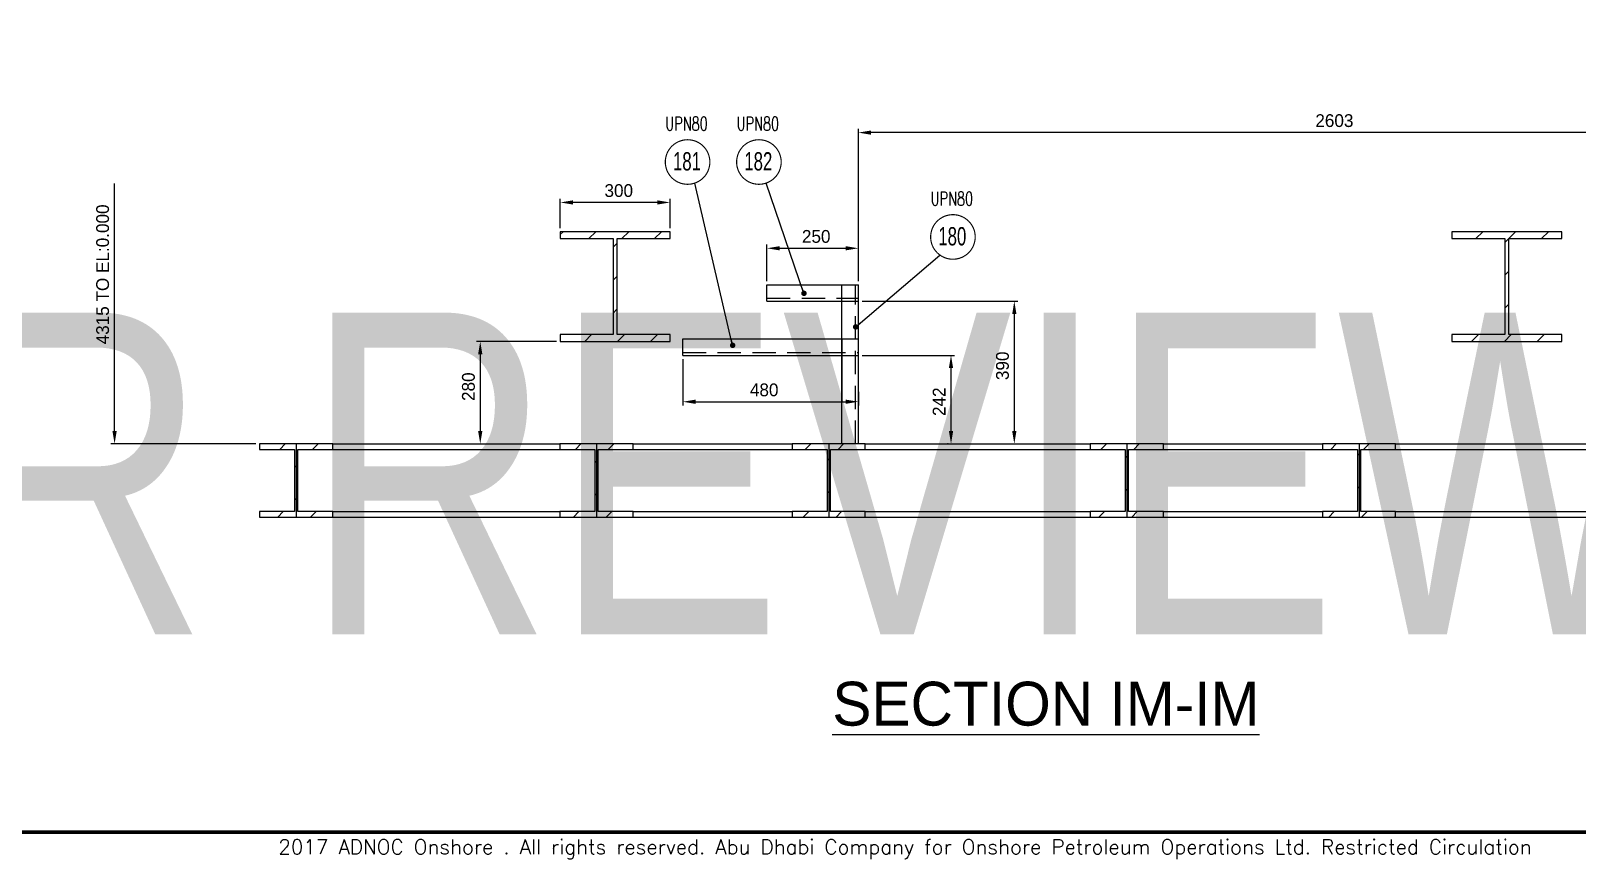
# Model space of a CAD drawing. Header units: millimetres. Extents: x 0 to 16187, y -20471 to 6290.
# Drawn here: x 3002.3 to 3425, y 2604.8 to 2831.2 of the extents above; entities that cross this region are included whole.
import ezdxf
from ezdxf.enums import TextEntityAlignment as Align

# ---------------------------------------------------------------- set-up
doc = ezdxf.new("R2018")
doc.units = ezdxf.units.MM
doc.header["$PDSIZE"] = -1
doc.linetypes.add('HIDDEN', pattern=[9.525, 6.35, -3.175])
doc.layers.add('BORDER1', color=3, linetype='Continuous')
doc.layers.add('BORDER2', color=7, linetype='Continuous')
doc.styles.add('MtXpl_txt_shx', font='txt.shx', dxfattribs={"height": 0.2})
doc.styles.add('ROMANC', font='ROMANC', dxfattribs={"height": 5})
doc.styles.add('ROMAND-1', font='ic-romand.shx')
doc.styles.add('ROMANS', font='ROMANS.shx', dxfattribs={"width": 0.8})
doc.styles.add('ROMANT', font='ROMANT', dxfattribs={"height": 4})
doc.styles.add('SLDTEXTSTYLE2', font='TXT', dxfattribs={"width": 0.686449})
doc.dimstyles.new('AM_ISO', dxfattribs={"dimtxt": 3.5, "dimasz": 3.5, "dimexe": 1, "dimexo": 1, "dimgap": 1.5, "dimtad": 1, "dimdsep": 46, "dimtxsty": 'Standard', "dimcen": 0, "dimclrd": 1, "dimclre": 1, "dimclrt": 1, "dimadec": 0, "dimazin": 2, "dimtp": 0.1, "dimtm": 0.1, "dimtfac": 0.71, "dimtdec": 3, "dimtmove": 0, "dimatfit": 3, "dimfxl": 1, "dimlwd": -1, "dimlwe": -1, "dimarcsym": 1})
doc.dimstyles.new('AM_ISO$7', dxfattribs={"dimtxt": 3.5, "dimasz": 3.5, "dimexe": 1, "dimexo": 1, "dimgap": 1.5, "dimtad": 1, "dimtoh": 1, "dimdsep": 46, "dimtxsty": 'Standard', "dimcen": 0, "dimclrd": 1, "dimclre": 1, "dimclrt": 1, "dimadec": 0, "dimazin": 2, "dimtp": 0.1, "dimtm": 0.1, "dimtfac": 0.71, "dimtdec": 3, "dimtmove": 0, "dimatfit": 3, "dimfxl": 1, "dimlwd": -1, "dimlwe": -1, "dimarcsym": 1})
pattern_1 = [(45, (2497.979, 3150.285), (-4.49013, 4.49013), [])]

# ---------------------------------------------------------------- blocks, each defined once
blk = doc.blocks.new('_D_71')
at = {"color": 1, "linetype": 'ByBlock'}
for p, q in [((3229.5, 2742.51), (3254.83, 2742.51)), ((3253.83, 2721.81), (3253.83, 2739.01)), ((3253.08, 2718.31), (3252.83, 2718.31))]:
    blk.add_line(p, q, dxfattribs=at)
at = {"color": 1}
for points in [[(3254.42, 2739.01), (3253.25, 2739.01), (3253.83, 2742.51)], [(3253.25, 2721.81), (3254.42, 2721.81), (3253.83, 2718.31)]]:
    blk.add_solid(points, dxfattribs=at)
at = {"layer": 'Defpoints', "color": 0}
for p in [(3228.5, 2742.51), (3253.83, 2742.51), (3254.08, 2718.31)]:
    blk.add_point(p, dxfattribs=at)
at = {"color": 1, "insert": (3248.83, 2729.83), "char_height": 3.5, "attachment_point": 2, "rotation": 90}
blk.add_mtext('242', dxfattribs=at)
blk = doc.blocks.new('_D_72')
at = {"color": 1, "linetype": 'ByBlock'}
for p, q in [((3229.5, 2757.31), (3272.14, 2757.31)), ((3271.14, 2753.81), (3271.14, 2721.81)), ((3271.66, 2718.31), (3272.14, 2718.31))]:
    blk.add_line(p, q, dxfattribs=at)
at = {"color": 1}
for points in [[(3271.72, 2753.81), (3270.56, 2753.81), (3271.14, 2757.31)], [(3270.56, 2721.81), (3271.72, 2721.81), (3271.14, 2718.31)]]:
    blk.add_solid(points, dxfattribs=at)
at = {"layer": 'Defpoints', "color": 0}
for p in [(3228.5, 2757.31), (3270.66, 2718.31), (3271.14, 2718.31)]:
    blk.add_point(p, dxfattribs=at)
at = {"color": 1, "insert": (3266.14, 2739.65), "char_height": 3.5, "attachment_point": 2, "rotation": 90}
blk.add_mtext('390', dxfattribs=at)
blk = doc.blocks.new('_D_73')
at = {"color": 1, "linetype": 'ByBlock'}
for p, q in [((3203.5, 2762.81), (3203.5, 2772.78)), ((3207, 2771.78), (3225, 2771.78)), ((3228.5, 2762.81), (3228.5, 2772.78))]:
    blk.add_line(p, q, dxfattribs=at)
at = {"color": 1}
for points in [[(3207, 2772.36), (3207, 2771.2), (3203.5, 2771.78)], [(3225, 2771.2), (3225, 2772.36), (3228.5, 2771.78)]]:
    blk.add_solid(points, dxfattribs=at)
at = {"layer": 'Defpoints', "color": 0}
for p in [(3228.5, 2771.78), (3203.5, 2761.81), (3228.5, 2761.81)]:
    blk.add_point(p, dxfattribs=at)
at = {"color": 1, "insert": (3216.97, 2776.78), "char_height": 3.5, "attachment_point": 2}
blk.add_mtext('250', dxfattribs=at)
blk = doc.blocks.new('_D_74')
at = {"color": 1, "linetype": 'ByBlock'}
for p, q in [((3180.5, 2741.51), (3180.5, 2728.83)), ((3228.5, 2732.5), (3228.5, 2728.83)), ((3184, 2729.83), (3225, 2729.83))]:
    blk.add_line(p, q, dxfattribs=at)
at = {"color": 1}
for points in [[(3184, 2730.41), (3184, 2729.25), (3180.5, 2729.83)], [(3225, 2729.25), (3225, 2730.41), (3228.5, 2729.83)]]:
    blk.add_solid(points, dxfattribs=at)
at = {"layer": 'Defpoints', "color": 0}
for p in [(3180.5, 2742.51), (3228.5, 2733.5), (3228.5, 2729.83)]:
    blk.add_point(p, dxfattribs=at)
at = {"color": 1, "insert": (3202.75, 2734.83), "char_height": 3.5, "attachment_point": 2}
blk.add_mtext('480', dxfattribs=at)
blk = doc.blocks.new('_D_75')
at = {"color": 1, "linetype": 'ByBlock'}
for p, q in [((3146, 2746.31), (3124.12, 2746.31)), ((3125.12, 2742.81), (3125.12, 2721.81)), ((3125.82, 2718.31), (3126.12, 2718.31))]:
    blk.add_line(p, q, dxfattribs=at)
at = {"color": 1}
for points in [[(3125.7, 2742.81), (3124.54, 2742.81), (3125.12, 2746.31)], [(3124.54, 2721.81), (3125.7, 2721.81), (3125.12, 2718.31)]]:
    blk.add_solid(points, dxfattribs=at)
at = {"layer": 'Defpoints', "color": 0}
for p in [(3147, 2746.31), (3124.82, 2718.31), (3125.12, 2718.31)]:
    blk.add_point(p, dxfattribs=at)
at = {"color": 1, "insert": (3120.12, 2733.94), "char_height": 3.5, "attachment_point": 2, "rotation": 90}
blk.add_mtext('280', dxfattribs=at)
blk = doc.blocks.new('_D_76')
at = {"color": 1, "linetype": 'ByBlock'}
for p, q in [((3147, 2777.31), (3147, 2785.31)), ((3173.5, 2784.31), (3150.5, 2784.31)), ((3177, 2777.31), (3177, 2785.31))]:
    blk.add_line(p, q, dxfattribs=at)
at = {"color": 1}
for points in [[(3150.5, 2784.89), (3150.5, 2783.73), (3147, 2784.31)], [(3173.5, 2783.73), (3173.5, 2784.89), (3177, 2784.31)]]:
    blk.add_solid(points, dxfattribs=at)
at = {"layer": 'Defpoints', "color": 0}
for p in [(3147, 2784.31), (3147, 2776.31), (3177, 2776.31)]:
    blk.add_point(p, dxfattribs=at)
at = {"color": 1, "insert": (3162.99, 2789.31), "char_height": 3.5, "attachment_point": 2}
blk.add_mtext('300', dxfattribs=at)
blk = doc.blocks.new('*D3839')
at = {"color": 1, "linetype": 'ByBlock'}
for p, q in [((3228.5, 2762.81), (3228.5, 2804.41)), ((3485.3, 2803.41), (3232, 2803.41)), ((3488.8, 2719.31), (3488.8, 2804.41))]:
    blk.add_line(p, q, dxfattribs=at)
at = {"color": 1}
for points in [[(3232, 2803.99), (3232, 2802.82), (3228.5, 2803.41)], [(3485.3, 2802.82), (3485.3, 2803.99), (3488.8, 2803.41)]]:
    blk.add_solid(points, dxfattribs=at)
at = {"layer": 'Defpoints', "color": 0}
for p in [(3228.5, 2803.41), (3228.5, 2761.81), (3488.8, 2718.31)]:
    blk.add_point(p, dxfattribs=at)
at = {"color": 1, "insert": (3358.65, 2806.66), "char_height": 3.5, "attachment_point": 5}
blk.add_mtext('2603', dxfattribs=at)
blk = doc.blocks.new('*U609')
at = {"layer": 'BORDER1', "color": 154, "true_color": 0x1859a9, "const_width": 1}
blk.add_lwpolyline([(1.81, 811), (1144, 811), (1144, 0), (0, 0), (0, 811)], close=True, dxfattribs=at)
at = {"layer": 'BORDER2', "color": 154, "true_color": 0x1859a9, "style": 'ROMANS'}
blk.add_text('2017 ADNOC Onshore . All rights reserved. Abu Dhabi Company for Onshore Petroleum Operations Ltd. Restricted Circulation', height=4, dxfattribs=at).set_placement((489.5, -2), align=Align.TOP_CENTER)
at = {"layer": 'BORDER2', "flags": 8}
for tag, height, style, p in [('REV-A', 3.24, 'ROMANS', (986.93, 140.25)), ('RE-A', 8.06, 'ROMANT', (1084.63, 7.17))]:
    blk.add_attdef(tag, text='', height=height, dxfattribs=dict(at, style=style)).set_placement(p, align=Align.CENTER)
at = {"layer": 'BORDER2', "style": 'ROMANS', "width": 3.830216}
blk.add_attdef('DATE-A', text='', height=3.24, dxfattribs=at).set_placement((995.51, 140.25), (1008.51, 140.25), align=Align.FIT)
at = {"layer": 'BORDER2'}
for tag, height, style, p in [('DRN-A', 3.24, 'ROMANS', (1018.38, 140.25)), ('CHD-A', 3.24, 'ROMANS', (1032.35, 140.25)), ('APD-A', 3.24, 'ROMANS', (1046.64, 140.25)), ('CONS_CONT_VEND', 4.2, 'ROMANC', (1061.39, 72.83))]:
    blk.add_attdef(tag, text='', height=height, dxfattribs=dict(at, style=style)).set_placement(p, align=Align.CENTER)
at = {"layer": 'BORDER2', "style": 'ROMANS', "width": 0.8}
for tag, p, height in [('1:X', (997.23, 122.55), 3.5), ('LOC', (1042.74, 122.55), 3.5), ('PROJ_NO', (1118.64, 122.55), 3.5), ('CONS_DRG_NO', (1011, 63), 3)]:
    blk.add_attdef(tag, p, '', height=height, dxfattribs=at)
at = {"layer": 'BORDER2', "lineweight": 30, "width": 0.8, "flags": 104}
blk.add_attdef('COMMENTS-A', text='', height=2.2, dxfattribs=at).set_placement((1055.21, 142.07), align=Align.MIDDLE_LEFT)
at = {"layer": 'BORDER2', "style": 'ROMANS', "width": 0.8}
for tag, p in [('PROJECT_TITLE_1', (1061.07, 55.35)), ('PROJECT_TITLE_2', (1061.07, 49.3))]:
    blk.add_attdef(tag, text='', height=3.5, dxfattribs=at).set_placement(p, align=Align.MIDDLE)
at = {"layer": 'BORDER2', "style": 'ROMANT', "width": 0.8}
for tag, p in [('DRG_TITLE_1', (1061.07, 36.31)), ('DRG_TITLE_2', (1061.07, 28.31)), ('DRG_TITLE_3', (1061.07, 20.31))]:
    blk.add_attdef(tag, text='', height=5, dxfattribs=at).set_placement(p, align=Align.CENTER)
at = {"layer": 'BORDER2', "style": 'ROMANT'}
for tag, p in [('AR', (995, 7.17)), ('PA', (1011.74, 7.17)), ('DC', (1028.45, 7.17)), ('TS', (1120.84, 7.17))]:
    blk.add_attdef(tag, p, '', height=8.06, dxfattribs=at)
for tag, p in [('SRNO', (1074.7, 7.17)), ('SH', (1115.8, 7.18))]:
    blk.add_attdef(tag, text='', height=8.06, dxfattribs=at).set_placement(p, align=Align.RIGHT)
at = {"layer": 'BORDER2', "style": 'ROMANS', "flags": 2}
blk.add_attdef('TB_VERSION', text='', height=2, dxfattribs=at).set_placement((1, -1), align=Align.TOP_LEFT)
blk = doc.blocks.new('*D5750')
at = {"color": 1, "linetype": 'ByBlock'}
for p, q in [((3025.14, 2721.81), (3025.14, 2789.47)), ((3063.8, 2718.31), (3024.14, 2718.31))]:
    blk.add_line(p, q, dxfattribs=at)
at = {"color": 1}
blk.add_solid([(3024.56, 2721.81), (3025.73, 2721.81), (3025.14, 2718.31)], dxfattribs=at)
at = {"layer": 'Defpoints', "color": 0}
for p in [(3025.14, 2810.97), (3064.8, 2810.97), (3064.8, 2718.31)]:
    blk.add_point(p, dxfattribs=at)
at = {"color": 1, "insert": (3021.89, 2764.64), "char_height": 3.5, "attachment_point": 5, "rotation": 90}
blk.add_mtext('4315 TO EL:0.000', dxfattribs=at)

msp = doc.modelspace()

# ---------------------------------------------------------------- hatches: boundary and pattern name
at = {"linetype": 'Continuous', "lineweight": 18}
h = msp.add_hatch(dxfattribs=at)
h.set_pattern_fill('ANSI31', scale=2, style=0)
h.set_pattern_definition(pattern_1)
h.paths.add_polyline_path([(3177.00348, 2748.212), (3162.55348, 2748.212), (3162.55348, 2774.412), (3177.00348, 2774.412), (3177.00348, 2776.312), (3147.00348, 2776.312), (3147.00348, 2774.412), (3161.45348, 2774.412), (3161.45348, 2748.212), (3147.00348, 2748.212), (3147.00348, 2746.312), (3177.00348, 2746.312)], flags=0)
h = msp.add_hatch(dxfattribs=at)
h.set_pattern_fill('ANSI31', scale=2, style=0)
h.set_pattern_definition(pattern_1)
h.paths.add_polyline_path([(3420.80348, 2748.212), (3406.35348, 2748.212), (3406.35348, 2774.412), (3420.80348, 2774.412), (3420.80348, 2776.312), (3390.80348, 2776.312), (3390.80348, 2774.412), (3405.25348, 2774.412), (3405.25348, 2748.212), (3390.80348, 2748.212), (3390.80348, 2746.312), (3420.80348, 2746.312)], flags=0)
h = msp.add_hatch(dxfattribs=at)
h.set_pattern_fill('ANSI31', scale=2, style=0)
h.set_pattern_definition(pattern_1)
h.paths.add_polyline_path([(3074.80348, 2698.312), (3074.80348, 2718.312), (3064.80348, 2718.312), (3064.80348, 2716.812), (3074.35348, 2716.812), (3074.35348, 2699.812), (3064.80348, 2699.812), (3064.80348, 2698.312)], flags=0)
h = msp.add_hatch(dxfattribs=at)
h.set_pattern_fill('ANSI31', scale=2, style=0)
h.set_pattern_definition(pattern_1)
h.paths.add_polyline_path([(3084.80348, 2718.312), (3074.80348, 2718.312), (3074.80348, 2698.312), (3084.80348, 2698.312), (3084.80348, 2699.812), (3075.25348, 2699.812), (3075.25348, 2716.812), (3084.80348, 2716.812)], flags=0)
h = msp.add_hatch(dxfattribs=at)
h.set_pattern_fill('ANSI31', scale=2, style=0)
h.set_pattern_definition(pattern_1)
h.paths.add_polyline_path([(3146.90348, 2699.812), (3146.90348, 2698.312), (3156.90348, 2698.312), (3156.90348, 2718.312), (3146.90348, 2718.312), (3146.90348, 2716.812), (3156.45348, 2716.812), (3156.45348, 2699.812)], flags=0)
h = msp.add_hatch(dxfattribs=at)
h.set_pattern_fill('ANSI31', scale=2, style=0)
h.set_pattern_definition(pattern_1)
h.paths.add_polyline_path([(3156.90348, 2718.312), (3156.90348, 2698.312), (3166.90348, 2698.312), (3166.90348, 2699.812), (3157.35348, 2699.812), (3157.35348, 2716.812), (3166.90348, 2716.812), (3166.90348, 2718.312)], flags=0)
h = msp.add_hatch(dxfattribs=at)
h.set_pattern_fill('ANSI31', scale=2, style=0)
h.set_pattern_definition(pattern_1)
h.paths.add_polyline_path([(3210.40348, 2699.812), (3210.40348, 2698.312), (3220.40348, 2698.312), (3220.40348, 2718.312), (3210.40348, 2718.312), (3210.40348, 2716.812), (3219.95348, 2716.812), (3219.95348, 2699.812)], flags=0)
h = msp.add_hatch(dxfattribs=at)
h.set_pattern_fill('ANSI31', scale=2, style=0)
h.set_pattern_definition(pattern_1)
h.paths.add_polyline_path([(3220.40348, 2718.312), (3220.40348, 2698.312), (3230.40348, 2698.312), (3230.40348, 2699.812), (3220.85348, 2699.812), (3220.85348, 2716.812), (3230.40348, 2716.812), (3230.40348, 2718.312)], flags=0)
h = msp.add_hatch(dxfattribs=at)
h.set_pattern_fill('ANSI31', scale=2, style=0)
h.set_pattern_definition(pattern_1)
h.paths.add_polyline_path([(3291.90348, 2699.812), (3291.90348, 2698.312), (3301.90348, 2698.312), (3301.90348, 2718.312), (3291.90348, 2718.312), (3291.90348, 2716.812), (3301.45348, 2716.812), (3301.45348, 2699.812)], flags=0)
h = msp.add_hatch(dxfattribs=at)
h.set_pattern_fill('ANSI31', scale=2, style=0)
h.set_pattern_definition(pattern_1)
h.paths.add_polyline_path([(3301.90348, 2718.312), (3301.90348, 2698.312), (3311.90348, 2698.312), (3311.90348, 2699.812), (3302.35348, 2699.812), (3302.35348, 2716.812), (3311.90348, 2716.812), (3311.90348, 2718.312)], flags=0)
h = msp.add_hatch(dxfattribs=at)
h.set_pattern_fill('ANSI31', scale=2, style=0)
h.set_pattern_definition(pattern_1)
h.paths.add_polyline_path([(3355.40348, 2699.812), (3355.40348, 2698.312), (3365.40348, 2698.312), (3365.40348, 2718.312), (3355.40348, 2718.312), (3355.40348, 2716.812), (3364.95348, 2716.812), (3364.95348, 2699.812)], flags=0)
h = msp.add_hatch(dxfattribs=at)
h.set_pattern_fill('ANSI31', scale=2, style=0)
h.set_pattern_definition(pattern_1)
h.paths.add_polyline_path([(3365.40348, 2718.312), (3365.40348, 2698.312), (3375.40348, 2698.312), (3375.40348, 2699.812), (3365.85348, 2699.812), (3365.85348, 2716.812), (3375.40348, 2716.812), (3375.40348, 2718.312)], flags=0)

# ---------------------------------------------------------------- linework, layer by layer
at = {"color": 7, "linetype": 'Continuous', "lineweight": 25}
for p, q in [((3147.00348, 2776.312), (3147.00348, 2774.412)), ((3177.00348, 2776.312), (3147.00348, 2776.312)), ((3147.00348, 2774.412), (3161.45348, 2774.412)), ((3161.45348, 2774.412), (3161.45348, 2748.212)), ((3162.55348, 2774.412), (3177.00348, 2774.412)), ((3162.55348, 2748.212), (3162.55348, 2774.412)), ((3177.00348, 2774.412), (3177.00348, 2776.312)), ((3390.80348, 2776.312), (3390.80348, 2774.412)), ((3420.80348, 2776.312), (3390.80348, 2776.312)), ((3390.80348, 2774.412), (3405.25348, 2774.412)), ((3405.25348, 2774.412), (3405.25348, 2748.212)), ((3406.35348, 2774.412), (3420.80348, 2774.412)), ((3406.35348, 2748.212), (3406.35348, 2774.412)), ((3420.80348, 2774.412), (3420.80348, 2776.312)), ((3203.50348, 2757.312), (3203.50348, 2761.812)), ((3203.50348, 2761.812), (3228.50348, 2761.812)), ((3228.50348, 2757.312), (3228.50348, 2761.812)), ((3203.50348, 2757.312), (3228.50348, 2757.312)), ((3224.00348, 2718.312), (3224.00348, 2757.312)), ((3228.50348, 2718.312), (3228.50348, 2757.312)), ((3147.00348, 2748.212), (3147.00348, 2746.312)), ((3161.45348, 2748.212), (3147.00348, 2748.212)), ((3177.00348, 2748.212), (3162.55348, 2748.212)), ((3177.00348, 2746.312), (3177.00348, 2748.212)), ((3390.80348, 2748.212), (3390.80348, 2746.312)), ((3405.25348, 2748.212), (3390.80348, 2748.212)), ((3420.80348, 2748.212), (3406.35348, 2748.212)), ((3420.80348, 2746.312), (3420.80348, 2748.212)), ((3147.00348, 2746.312), (3177.00348, 2746.312)), ((3180.50348, 2747.012), (3224.00348, 2747.012)), ((3180.50348, 2742.512), (3180.50348, 2747.012)), ((3390.80348, 2746.312), (3420.80348, 2746.312)), ((3180.50348, 2742.512), (3224.00348, 2742.512)), ((3064.80348, 2718.312), (3064.80348, 2716.812)), ((3074.80348, 2718.312), (3064.80348, 2718.312)), ((3074.80348, 2718.312), (3074.80348, 2698.312)), ((3084.80348, 2718.312), (3074.80348, 2718.312)), ((3084.80348, 2716.812), (3084.80348, 2718.312)), ((3084.80348, 2718.312), (3146.90348, 2718.312)), ((3146.90348, 2718.312), (3146.90348, 2716.812)), ((3156.90348, 2718.312), (3146.90348, 2718.312)), ((3166.90348, 2718.312), (3156.90348, 2718.312)), ((3156.90348, 2718.312), (3156.90348, 2698.312)), ((3166.90348, 2716.812), (3166.90348, 2718.312)), ((3166.90348, 2718.312), (3210.40348, 2718.312)), ((3210.40348, 2718.312), (3210.40348, 2716.812)), ((3220.40348, 2718.312), (3210.40348, 2718.312)), ((3230.40348, 2718.312), (3220.40348, 2718.312)), ((3220.40348, 2718.312), (3220.40348, 2698.312)), ((3230.40348, 2716.812), (3230.40348, 2718.312)), ((3230.40348, 2718.312), (3291.90348, 2718.312)), ((3291.90348, 2718.312), (3291.90348, 2716.812)), ((3301.90348, 2718.312), (3291.90348, 2718.312)), ((3311.90348, 2718.312), (3301.90348, 2718.312)), ((3301.90348, 2718.312), (3301.90348, 2698.312)), ((3311.90348, 2716.812), (3311.90348, 2718.312)), ((3311.90348, 2718.312), (3355.40348, 2718.312)), ((3355.40348, 2718.312), (3355.40348, 2716.812)), ((3365.40348, 2718.312), (3355.40348, 2718.312)), ((3375.40348, 2718.312), (3365.40348, 2718.312)), ((3365.40348, 2718.312), (3365.40348, 2698.312)), ((3375.40348, 2716.812), (3375.40348, 2718.312)), ((3375.40348, 2718.312), (3436.40348, 2718.312)), ((3064.80348, 2716.812), (3074.35348, 2716.812)), ((3074.35348, 2716.812), (3074.35348, 2699.812)), ((3075.25348, 2716.812), (3084.80348, 2716.812)), ((3075.25348, 2699.812), (3075.25348, 2716.812)), ((3084.80348, 2716.812), (3146.90348, 2716.812)), ((3146.90348, 2716.812), (3156.45348, 2716.812)), ((3156.45348, 2716.812), (3156.45348, 2699.812)), ((3157.35348, 2716.812), (3166.90348, 2716.812)), ((3157.35348, 2699.812), (3157.35348, 2716.812)), ((3166.90348, 2716.812), (3210.40348, 2716.812)), ((3210.40348, 2716.812), (3219.95348, 2716.812)), ((3219.95348, 2716.812), (3219.95348, 2699.812)), ((3220.85348, 2716.812), (3230.40348, 2716.812)), ((3220.85348, 2699.812), (3220.85348, 2716.812)), ((3230.40348, 2716.812), (3291.90348, 2716.812)), ((3291.90348, 2716.812), (3301.45348, 2716.812)), ((3301.45348, 2716.812), (3301.45348, 2699.812)), ((3302.35348, 2716.812), (3311.90348, 2716.812)), ((3302.35348, 2699.812), (3302.35348, 2716.812)), ((3311.90348, 2716.812), (3355.40348, 2716.812)), ((3355.40348, 2716.812), (3364.95348, 2716.812)), ((3364.95348, 2716.812), (3364.95348, 2699.812)), ((3365.85348, 2716.812), (3375.40348, 2716.812)), ((3365.85348, 2699.812), (3365.85348, 2716.812)), ((3375.40348, 2716.812), (3436.40348, 2716.812)), ((3064.80348, 2699.812), (3064.80348, 2698.312)), ((3074.35348, 2699.812), (3064.80348, 2699.812)), ((3064.80348, 2698.312), (3074.80348, 2698.312)), ((3074.80348, 2698.312), (3084.80348, 2698.312)), ((3084.80348, 2699.812), (3075.25348, 2699.812)), ((3084.80348, 2698.312), (3084.80348, 2699.812)), ((3084.80348, 2699.812), (3146.90348, 2699.812)), ((3084.80348, 2698.312), (3146.90348, 2698.312)), ((3156.45348, 2699.812), (3146.90348, 2699.812)), ((3146.90348, 2699.812), (3146.90348, 2698.312)), ((3146.90348, 2698.312), (3156.90348, 2698.312)), ((3156.90348, 2698.312), (3166.90348, 2698.312)), ((3166.90348, 2699.812), (3157.35348, 2699.812)), ((3166.90348, 2698.312), (3166.90348, 2699.812)), ((3166.90348, 2699.812), (3210.40348, 2699.812)), ((3166.90348, 2698.312), (3210.40348, 2698.312)), ((3219.95348, 2699.812), (3210.40348, 2699.812)), ((3210.40348, 2699.812), (3210.40348, 2698.312)), ((3210.40348, 2698.312), (3220.40348, 2698.312)), ((3220.40348, 2698.312), (3230.40348, 2698.312)), ((3230.40348, 2699.812), (3220.85348, 2699.812)), ((3230.40348, 2698.312), (3230.40348, 2699.812)), ((3230.40348, 2699.812), (3291.90348, 2699.812)), ((3230.40348, 2698.312), (3291.90348, 2698.312)), ((3301.45348, 2699.812), (3291.90348, 2699.812)), ((3291.90348, 2699.812), (3291.90348, 2698.312)), ((3291.90348, 2698.312), (3301.90348, 2698.312)), ((3301.90348, 2698.312), (3311.90348, 2698.312)), ((3311.90348, 2699.812), (3302.35348, 2699.812)), ((3311.90348, 2698.312), (3311.90348, 2699.812)), ((3311.90348, 2699.812), (3355.40348, 2699.812)), ((3311.90348, 2698.312), (3355.40348, 2698.312)), ((3364.95348, 2699.812), (3355.40348, 2699.812)), ((3355.40348, 2699.812), (3355.40348, 2698.312)), ((3355.40348, 2698.312), (3365.40348, 2698.312)), ((3365.40348, 2698.312), (3375.40348, 2698.312)), ((3375.40348, 2699.812), (3365.85348, 2699.812)), ((3375.40348, 2698.312), (3375.40348, 2699.812)), ((3375.40348, 2699.812), (3436.40348, 2699.812)), ((3375.40348, 2698.312), (3436.40348, 2698.312))]:
    msp.add_line(p, q, dxfattribs=at)
at = {"color": 2, "linetype": 'HIDDEN', "lineweight": 25}
for p, q in [((3224.00348, 2757.312), (3224.00348, 2761.812)), ((3227.70348, 2718.312), (3227.70348, 2761.812)), ((3203.50348, 2758.112), (3228.50348, 2758.112)), ((3224.00348, 2747.012), (3228.50348, 2747.012)), ((3180.50348, 2743.312), (3228.50348, 2743.312)), ((3224.00348, 2742.512), (3228.50348, 2742.512))]:
    msp.add_line(p, q, dxfattribs=at)
msp.add_line((3224.00348, 2747.012), (3224.00348, 2729.82987))
at = {"color": 4, "const_width": 0.3125}
for points in [[(3175.71361, 2795.36671, -1), (3187.90111, 2795.36671, -1)], [(3195.21411, 2795.36671, -1), (3207.40161, 2795.36671, -1)]]:
    msp.add_lwpolyline(points, format="xyb", close=True, dxfattribs=at)
at = {"color": 2, "const_width": 0.3125}
msp.add_lwpolyline([(3248.25976, 2774.88003, -1), (3260.44726, 2774.88003, -1)], format="xyb", close=True, dxfattribs=at)

# ---------------------------------------------------------------- block references
at = {"layer": 'BORDER1'}
ref = msp.add_blockref('*U609', (1420.17862, 2612.13313), dxfattribs=at)
lines = msp.add_mtext('\\W0.80000;ISSUED FOR REVIEW\\P', dxfattribs={"layer": 'BORDER2', "insert": (2475.38858, 2754.20756), "char_height": 88, "attachment_point": 1})
ref.add_attrib('COMMENTS-A', '', (2475.38858, 2754.20756), dxfattribs={"flags": 104}).embed_mtext(lines)
msp.add_blockref('*U609', (2751.74575, 2612.13313), dxfattribs=at)

# ---------------------------------------------------------------- texts
at = {"color": 4, "lineweight": 25, "style": 'MtXpl_txt_shx', "width": 0.6875}
for p in [(3175.72921, 2803.9795), (3195.2297, 2803.9795)]:
    msp.add_text('UPN80', height=3.75, dxfattribs=at).set_placement(p)
at = {"color": 4, "lineweight": 25, "style": 'SLDTEXTSTYLE2', "width": 0.686449}
for s, p in [('181', (3181.64089, 2795.55968)), ('182', (3201.14139, 2795.55968))]:
    msp.add_text(s, height=5, dxfattribs=at).set_placement(p, align=Align.MIDDLE_CENTER)
at = {"color": 2, "lineweight": 25, "style": 'MtXpl_txt_shx', "width": 0.6875}
msp.add_text('UPN80', height=3.75, dxfattribs=at).set_placement((3248.27535, 2783.49282))
at = {"color": 2, "lineweight": 25, "style": 'SLDTEXTSTYLE2', "width": 0.686449}
msp.add_text('180', height=5, dxfattribs=at).set_placement((3254.18704, 2775.073), align=Align.MIDDLE_CENTER)
at = {"color": 7, "style": 'ROMAND-1'}
msp.add_text('%%USECTION IM-IM', height=12, dxfattribs=at).set_placement((3221.37201, 2641.28424))

# ---------------------------------------------------------------- dimensions: what is measured, and where the dimension line sits
dim = msp.add_linear_dim(base=(3025.14233, 2810.96855), p1=(3064.80348, 2718.312), p2=(3064.80348, 2810.96855), angle=90, text='4315 TO EL:0.000', dimstyle='AM_ISO', override={"dimtxt": 3.5, "dimtxsty": 'Standard', "dimse2": 1, "dimsd2": 1})
dim.commit()
dim.dimension.update_dxf_attribs({"geometry": '*D5750', "text_midpoint": (3021.89233, 2764.64028)})
dim = msp.add_linear_dim(base=(3228.50348, 2803.40599), p1=(3488.80348, 2718.312), p2=(3228.50348, 2761.812), dimstyle='AM_ISO', override={"dimtxt": 3.5, "dimlfac": 10})
dim.commit()
dim.dimension.update_dxf_attribs({"geometry": '*D3839', "text_midpoint": (3358.65348, 2806.65599)})
for base, p1, p2, picture, middle in [((3147.00348, 2784.31156), (3177.00348, 2776.312), (3147.00348, 2776.312), '_D_76', (3162.98906, 2784.31156)), ((3228.50348, 2771.78166), (3203.50348, 2761.812), (3228.50348, 2761.812), '_D_73', (3216.97293, 2771.78166)), ((3228.50348, 2729.82987), (3180.50348, 2742.512), (3228.50348, 2733.49985), '_D_74', (3202.75322, 2729.82987))]:
    dim = msp.add_linear_dim(base=base, p1=p1, p2=p2, dimstyle='AM_ISO', override={"dimtxt": 3.5, "dimlfac": 10})
    dim.commit()
    dim.dimension.update_dxf_attribs({"geometry": picture, "text_midpoint": middle, "dimtype": 160})
for base, p1, p2, picture, middle in [((3271.13983, 2718.312), (3228.50348, 2757.312), (3270.66091, 2718.312), '_D_72', (3271.13983, 2739.65406)), ((3125.11849, 2718.312), (3147.00348, 2746.312), (3124.81526, 2718.312), '_D_75', (3125.11849, 2733.93697)), ((3253.83456, 2742.512), (3254.07646, 2718.312), (3228.50348, 2742.512), '_D_71', (3253.83456, 2729.82987))]:
    dim = msp.add_linear_dim(base=base, p1=p1, p2=p2, angle=90, dimstyle='AM_ISO', override={"dimtxt": 3.5, "dimlfac": 10})
    dim.commit()
    dim.dimension.update_dxf_attribs({"geometry": picture, "text_midpoint": middle, "dimtype": 160})

# ---------------------------------------------------------------- leaders
at = {"color": 4}
for points in [[(3194.12925, 2745.24736), (3183.78555, 2789.60298)], [(3213.62975, 2759.46508), (3203.28604, 2789.60298)]]:
    msp.add_leader(points, dimstyle='AM_ISO$7', override={"dimasz": 1.5, "dimldrblk": 'Dot'}, dxfattribs=at)
at = {"color": 2}
msp.add_leader([(3227.76393, 2750.29395), (3250.81088, 2769.92185)], dimstyle='AM_ISO$7', override={"dimasz": 1.5, "dimldrblk": 'Dot'}, dxfattribs=at)

doc.saveas('drawing.dxf')
